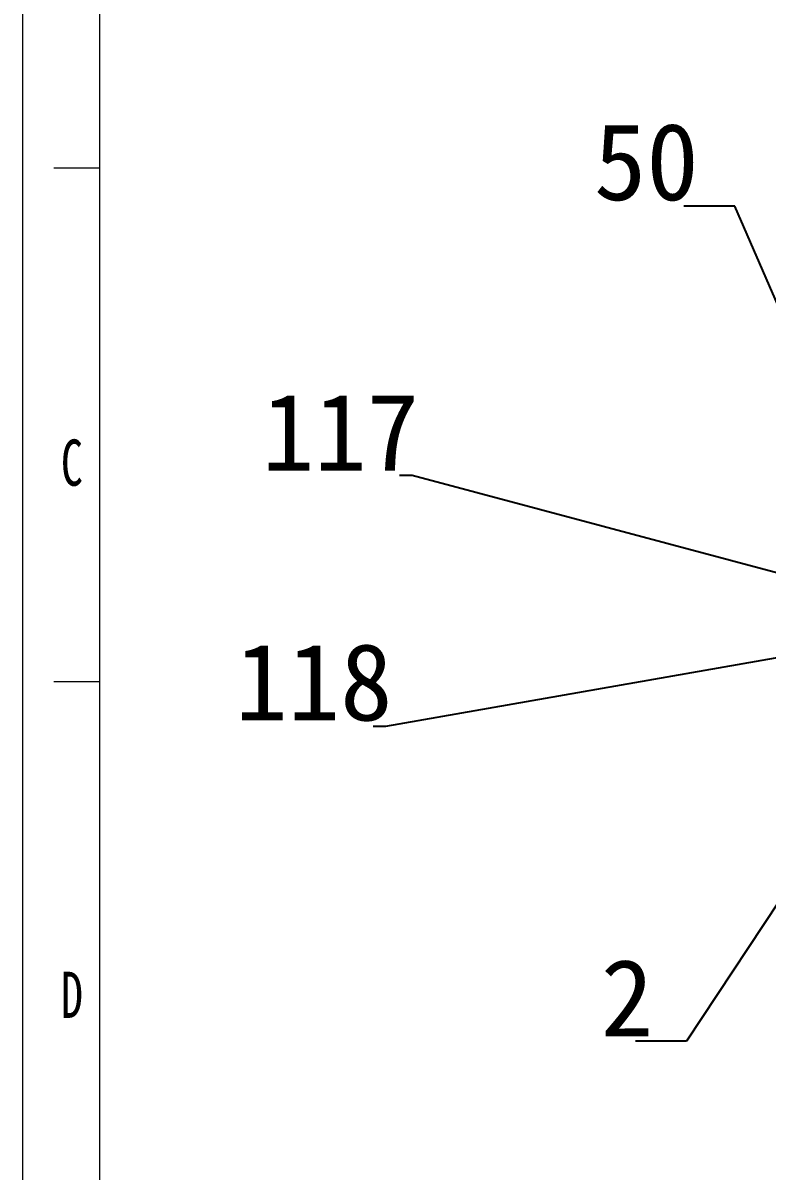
# Model space of a CAD drawing. Header units: millimetres. Extents: x 121 to 715, y 164 to 739.
# Drawn here: x 120.8 to 217.4, y 310.9 to 459.8 of the extents above; entities that cross this region are included whole.
import ezdxf

# ---------------------------------------------------------------- set-up
doc = ezdxf.new("R2010")
doc.units = ezdxf.units.MM
doc.layers.add('00点位图', color=100, linetype='Continuous')
doc.layers.add('设计图框', color=120, linetype='Continuous')
doc.layers.add('標示線', color=3, linetype='Continuous', lineweight=0)
doc.styles.add('SLDTEXTSTYLE1', font='TXT', dxfattribs={"width": 0.7})
doc.styles.get("Standard").update_dxf_attribs({"font": ''})
doc.styles.get('Standard').set_extended_font_data('SimSun')
doc.dimstyles.new('ISO-25', dxfattribs={"dimtxt": 2.5, "dimasz": 2.5, "dimexe": 1.25, "dimexo": 0.625, "dimtad": 1, "dimtxsty": 'Standard', "dimcen": 2.5, "dimadec": 0, "dimazin": 0, "dimtfac": 1, "dimtmove": 0, "dimatfit": 3, "dimfxl": 1, "dimarcsym": 0})

# ---------------------------------------------------------------- blocks, each defined once
blk = doc.blocks.new('YHD点位图')
at = {"layer": '00点位图', "color": 4, "linetype": 'Continuous', "lineweight": 18}
for p, q in [((1662.795, 1236.327), (1662.795, 1446.327)), ((1667.795, 1241.327), (1667.795, 1441.327)), ((1667.795, 1374.66), (1664.795, 1374.66)), ((1667.795, 1341.327), (1664.795, 1341.327))]:
    blk.add_line(p, q, dxfattribs=at)
at = {"layer": '00点位图', "color": 4, "linetype": 'Continuous', "lineweight": 0, "char_height": 3, "attachment_point": 1, "style": 'SLDTEXTSTYLE1'}
for s, insert in [('C', (1665.259, 1357.055)), ('D', (1665.266, 1322.536))]:
    blk.add_mtext(s, dxfattribs=dict(at, insert=insert))

msp = doc.modelspace()

# ---------------------------------------------------------------- block references
at = {"layer": '设计图框', "xscale": 2, "yscale": 2, "zscale": 2}
msp.add_blockref('YHD点位图', (-3204.81, -2308.31), dxfattribs=at)

# ---------------------------------------------------------------- texts
at = {"layer": '標示線', "color": 1, "char_height": 10, "attachment_point": 7}
for s, insert in [('50', (194.9, 436.69)), ('2', (195.8, 328.37))]:
    msp.add_mtext(s, dxfattribs=dict(at, insert=insert))
at = {"layer": '標示線', "color": 5, "char_height": 10, "attachment_point": 7}
for s, insert in [('117', (151.79, 401.76)), ('118', (148.35, 369.19))]:
    msp.add_mtext(s, dxfattribs=dict(at, insert=insert))

# ---------------------------------------------------------------- leaders
at = {"layer": '標示線', "color": 1, "annotation_type": 0, "has_hookline": 1, "hookline_direction": 1}
for points in [[(228.01, 401.98), (213.19, 436.06), (208.19, 436.06)], [(228.3, 360.09), (206.93, 327.75), (201.93, 327.75)]]:
    msp.add_leader(points, dimstyle='ISO-25', override={"dimasz": 5}, dxfattribs=at)
at = {"layer": '標示線', "color": 5, "annotation_type": 0, "has_hookline": 1, "hookline_direction": 1}
for points in [[(224.88, 386.81), (171.3, 401.13)], [(223.93, 378.4), (167.86, 368.57)]]:
    msp.add_leader(points, dimstyle='ISO-25', override={"dimasz": 5}, dxfattribs=at)

doc.saveas('drawing.dxf')
